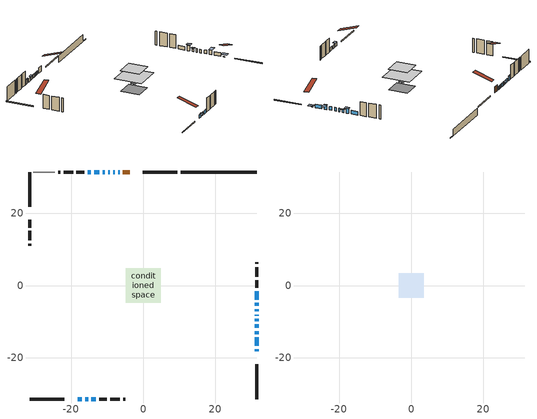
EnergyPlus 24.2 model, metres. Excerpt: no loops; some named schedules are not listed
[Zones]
conditioned space
 floor outside (Floor1 construction): -0.82,-0.82 -0.82,0.82 0.82,0.82 0.82,-0.82 z1.16
 floor adiabatic (AdiabaticFloorConstruction): -4.84,-4.84 -4.84,4.84 4.84,4.84 4.84,-4.84 z3.6
 floor foundation (Slab1 construction): -3.25,-3.25 -3.25,3.25 3.25,3.25 3.25,-3.25 z-1.23
 wall outside (RimJoist1 construction): 9.48,31.44 -0.14,31.44 / -31.44,-31.44 -21.82,-31.44 / -31.44,31.44 -31.44,21.82 / 31.44,-31.44 31.44,-21.82 z1.16:1.46
 wall outside (AdiabaticWallConstruction 1): -3.75,31.44 -5.62,31.44 z1.16:3.19
 wall outside (AdiabaticWallConstruction): 31.44,-18.21 31.44,-17.6 z1.16:1.37; -18.21,-31.44 -16.99,-31.44 / 31.44,-16.67 31.44,-14.38 / -16.06,-31.44 -15.3,-31.44 / 31.44,-11.71 31.44,-10.8 / 31.44,-9.87 31.44,-9.26 / 31.44,-8.33 31.44,-8.1 / -6.55,31.44 -6.96,31.44 / -7.88,31.44 -8.29,31.44 / -9.22,31.44 -9.73,31.44 / -14.37,-31.44 -13.15,-31.44 / 31.44,-3.89 31.44,-1.61 / -12.2,31.44 -13.57,31.44 z1.16:2.38; 31.44,-13.46 31.44,-12.64 / -14.5,31.44 -15.41,31.44 z1.16:2.69; 31.44,-7.18 31.44,-6.56 / -10.66,31.44 -11.27,31.44 z1.16:2.08; 31.44,-5.64 31.44,-4.82 z1.16:2.99
 wall outside (Wall1 construction): -16.34,31.44 -18.49,31.44 / -12.22,-31.44 -10.07,-31.44 / -31.44,18.21 -31.44,16.06 / 31.44,-0.68 31.44,1.47 z1.16:6.04
 wall outside (Wall2 construction): -19.42,31.44 -22.08,31.44 / -9.14,-31.44 -6.49,-31.44 / -31.44,15.13 -31.44,12.47 / 31.44,2.4 31.44,5.06 z1.16:6.04
 wall outside (Wall3 construction): -23.01,31.44 -23.53,31.44 / -5.56,-31.44 -5.04,-31.44 / -31.44,11.54 -31.44,11.03 / 31.44,5.99 31.44,6.51 z1.16:6.04
 wall foundation (FoundationWall1 construction): 10.41,31.44,-1.23 10.41,31.44,1.16 29.33,31.44,1.16 29.33,31.44,-1.07 31.44,31.44,-1.07 31.44,31.44,-1.23
 wall adiabatic (Wall4 construction): -24.45,31.44 -30.51,31.44 z1.16:6.04
 window (WindowConstruction 8): 31.44,-18.21 31.44,-17.6 z1.16:1.36
 window (WindowConstruction 5): -18.21,-31.44 -16.99,-31.44 z1.16:2.38
 window (WindowConstruction 6): 31.44,-16.67 31.44,-14.38 z1.16:2.38
 window (WindowConstruction 7): 31.44,-13.46 31.44,-12.64 z1.16:2.68
 window (WindowConstruction 11): -16.06,-31.44 -15.3,-31.44 z1.16:2.38
 window (WindowConstruction 12): 31.44,-11.71 31.44,-10.8 z1.16:2.38
 window (WindowConstruction 13): 31.44,-9.87 31.44,-9.26 z1.16:2.38
 window (WindowConstruction 14): 31.44,-8.33 31.44,-8.1 z1.16:2.38
 window (WindowConstruction 15): -6.55,31.44 -6.95,31.44 z1.16:2.38
 window (WindowConstruction 9): 31.44,-7.17 31.44,-6.56 z1.16:2.07
 window (WindowConstruction 16): -7.88,31.44 -8.29,31.44 z1.16:2.38
 window (WindowConstruction 17): -9.22,31.44 -9.73,31.44 z1.16:2.38
 window (WindowConstruction 10): -10.66,31.44 -11.27,31.44 z1.16:2.07
 window (WindowConstruction): -14.37,-31.44 -13.15,-31.44 z1.16:2.38
 window (WindowConstruction 1): 31.44,-5.63 31.44,-4.82 z1.16:2.99
 window (WindowConstruction 2): 31.44,-3.89 31.44,-1.61 z1.16:2.38
 window (WindowConstruction 3): -12.2,31.44 -13.57,31.44 z1.16:2.38
 window (WindowConstruction 4): -14.5,31.44 -15.41,31.44 z1.16:2.68
 door (Door): -3.75,31.44 -5.62,31.44 z1.16:3.19
 ceiling adiabatic (AdiabaticFloorConstruction): 4.84,-4.84 4.84,4.84 -4.84,4.84 -4.84,-4.84 z3.6
attic - vented
 floor to conditioned space (Floor2 construction Reversed): -3.41,-3.41 -3.41,3.41 3.41,3.41 3.41,-3.41 z6.04
 roof outside (Roof1 construction): -2.82,31.44,6.04 -2.82,24.8,8.25 -1.07,24.8,8.25 -1.07,31.44,6.04; -19.14,-31.44,6.04 -19.14,-24.8,8.25 -20.89,-24.8,8.25 -20.89,-31.44,6.04; -31.44,19.14,6.04 -24.8,19.14,8.25 -24.8,20.89,8.25 -31.44,20.89,6.04; 31.44,-19.14,6.04 24.8,-19.14,8.25 24.8,-20.89,8.25 31.44,-20.89,6.04
shading: 31.44,-16.99 31.44,-18.82 32.66,-18.82 32.66,-16.99 z1.97; -16.84,-31.44 -18.36,-31.44 -18.36,-32.2 -16.84,-32.2 z2.53; 31.44,-12.49 31.44,-13.61 33.52,-13.61 33.52,-12.49 z2.83; 31.44,-6.27 31.44,-7.47 32.05,-7.47 32.05,-6.27 z2.37; -11.57,31.44 -10.36,31.44 -10.36,32.05 -11.57,32.05 z2.37; 31.44,-4.52 31.44,-5.93 32.66,-5.93 32.66,-4.52 z3.29; -15.56,31.44 -14.35,31.44 -14.35,31.59 -15.56,31.59 z2.83
[Building]
Building 1: Terrain=Suburbs
[Site:Location]
Summerland CS_BC: Latitude {deg}=49.56; Longitude {deg}=-119.65; Time Zone {hr}=-8; Elevation {m}=454; Keep Site Location Information=Yes
[Site:GroundTemperature:Shallow]
5.06956, 3.19416, 3.04397, 3.93394, 7.50669, 11.0628, 14.1458, 16.0987, 16.2646, 14.6762, 11.6719, 8.22487
[Site:WaterMainsTemperature]
Calculation Method=Schedule; Temperature Schedule=mains temperature schedule
[Material] Roughness=Rough; Thermal Absorptance=0.9
Name | Thickness {m} | Conductivity {W/m-K} | Density {kg/m3} | Specific Heat {J/kg-K} | Solar Absorptance | Visible Absorptance
asphalt or fiberglass shingles | 0.00635 | 0.162714 | 1121.4 | 1465.45 | 0.4 | 0.4
ceiling loosefill ins | 0.254 | 0.0480833 | 16.02 | 1046.75 | 0.7 | 0.7
ceiling stud and cavity | 0.1397 | 0.26534 | 65.682 | 1177.47 | 0.7 | 0.7
concrete 4.0 in. | 0.1016 | 1.803125 | 2242.8 | 837.4 | 0.7 | 0.7
concrete 8.0 in. | 0.2032 | 1.803125 | 2242.8 | 837.4 | 0.7 | 0.7
door material | 0.04445 | 0.053851 | 512.64 | 1214.23 | 0.7 | 0.7
floor covering | 0.0127 | 0.0433444 | 54.468 | 1339.84 | 0.6 | 0.6
floor rigid ins; rim joist rigid ins; wall rigid ins | 0.051816 | 0.029427 | 32.04 | 1214.23 | 0.7 | 0.7
floor rigid ins 1; wall rigid ins 2 | 0.512978 | 0.029427 | 32.04 | 1214.23 | 0.7 | 0.7
floor stud and cavity | 0.1397 | 0.093207 | 92.3553 | 1139.71 | 0.7 | 0.7
floor stud and cavity 1 | 0.1397 | 1.75129 | 37.0049 | 1207.88 | 0.7 | 0.7
furniture material conditioned space 1 | 0.1524 | 0.115458 | 640.8 | 1214.23 | 0.6 | 0.6
gypsum board | 0.0127 | 0.160291 | 801 | 837.4 | 0.6 | 0.6
osb sheathing 0.5 in. | 0.0127 | 0.115458 | 512.64 | 1214.23 | 0.7 | 0.7
osb sheathing 0.75 in. | 0.01905 | 0.115458 | 512.64 | 1214.23 | 0.7 | 0.7
osb sheathing 2.0 in. | 0.0508 | 0.115458 | 512.64 | 1214.23 | 0.7 | 0.7
rim joist stud and cavity | 0.0508 | 0.0406579 | 125.044 | 1163.47 | 0.6 | 0.6
wall rigid ins 1 | 0.051816 | 0.029427 | 32.04 | 1214.23 | 0.4 | 0.4
wall stud and cavity | 0.1397 | 0.259282 | 139.0536 | 1170.24 | 0.7 | 0.7
wall stud and cavity 1 | 0.1397 | 0.277414 | 139.0536 | 1170.24 | 0.7 | 0.7
wall stud and cavity 2 | 0.1397 | 0.0728422 | 139.0536 | 1170.24 | 0.7 | 0.7
wall stud and cavity 3 | 0.1397 | 0.209591 | 139.0536 | 1170.24 | 0.7 | 0.7
wall stud and cavity 4 | 0.0889 | 0.380278 | 52.3479 | 1209.89 | 0.7 | 0.7
wall stud and cavity 5 | 0.0889 | 0.391764 | 83.0341 | 1211.67 | 0.7 | 0.7
wood siding | 0.0254 | 0.102417 | 544.68 | 1172.36 | 0.4 | 0.4
wood siding 1; wood siding 2; wood siding 3 | 0.0254 | 0.102417 | 544.68 | 1172.36 | 0.7 | 0.7
[WindowMaterial:SimpleGlazingSystem]
Name | U-Factor {W/m2-K} | Solar Heat Gain Coefficient
WindowMaterial | 2.986628 | 0.53
WindowMaterial 1 | 2.93098 | 0.66
WindowMaterial 10 | 3.01842 | 0.5
WindowMaterial 11 | 3.02183 | 0.55
WindowMaterial 12 | 2.983789 | 0.6
WindowMaterial 13 | 3.04852 | 0.45
WindowMaterial 14 | 3.029213 | 0.48
WindowMaterial 2 | 2.89408 | 0.69
WindowMaterial 3 | 2.96732 | 0.58
WindowMaterial 4 | 2.97868 | 0.56
WindowMaterial 5 | 2.93609 | 0.65
WindowMaterial 6 | 2.061114 | 0.27
WindowMaterial 7 | 1.72384 | 0.4
WindowMaterial 8 | 3.006501 | 0.51
WindowMaterial 9 | 3.0383 | 0.46
[Construction]
AdiabaticFloorConstruction: floor stud and cavity 1, floor rigid ins 1, osb sheathing 0.75 in., floor covering
AdiabaticWallConstruction: wood siding 2, wall rigid ins 2, wall stud and cavity 4, gypsum board
AdiabaticWallConstruction 1: wood siding 3, wall rigid ins 2, wall stud and cavity 4, gypsum board
Door: door material
Floor1 construction: floor stud and cavity, floor rigid ins, osb sheathing 0.75 in., floor covering
Floor2 construction Reversed: gypsum board, ceiling stud and cavity, ceiling loosefill ins
FoundationWall1 construction: concrete 8.0 in.
furniture construction conditioned space 1: furniture material conditioned space 1
PartitionWallConstruction: gypsum board, wall stud and cavity 5, gypsum board
RimJoist1 construction: wood siding 1, rim joist rigid ins, osb sheathing 2.0 in., rim joist stud and cavity
Roof1 construction: asphalt or fiberglass shingles
Slab1 construction: concrete 4.0 in.
Wall1 construction: wood siding, wall rigid ins, osb sheathing 0.5 in., wall stud and cavity, gypsum board
Wall2 construction: wood siding, wall rigid ins, osb sheathing 0.5 in., wall stud and cavity 1, gypsum board
Wall3 construction: wood siding, osb sheathing 0.5 in., wall stud and cavity 2, gypsum board
Wall4 construction: wall rigid ins 1, osb sheathing 0.5 in., wall stud and cavity 3, gypsum board
WindowConstruction; WindowConstruction 5: WindowMaterial
WindowConstruction 1: WindowMaterial 1
WindowConstruction 10; WindowConstruction 9: WindowMaterial 7
WindowConstruction 11: WindowMaterial 8
WindowConstruction 12: WindowMaterial 9
WindowConstruction 13: WindowMaterial 10
WindowConstruction 14: WindowMaterial 11
WindowConstruction 15: WindowMaterial 12
WindowConstruction 16: WindowMaterial 13
WindowConstruction 17: WindowMaterial 14
WindowConstruction 2; WindowConstruction 6: WindowMaterial 2
WindowConstruction 3: WindowMaterial 3
WindowConstruction 4: WindowMaterial 4
WindowConstruction 7: WindowMaterial 5
WindowConstruction 8: WindowMaterial 6
[Zone] Multiplier=1; Part of Total Floor Area=Yes
Name | Volume {m3}
attic - vented | 16.6635
conditioned space | 353.4
[Space]
Name | Zone | Volume {m3}
attic - vented 1 | attic - vented | 16.6635
conditioned space 1 | conditioned space | 353.4
[ZoneInfiltration:EffectiveLeakageArea]
infil attic - vented 1: Zone or Space=attic - vented 1; Schedule=Always On Discrete; Effective Air Leakage Area {cm2}=2227.68; Stack Coefficient=0.000153804; Wind Coefficient=8.37924e-06
[ZoneMixing]
whole house fan mix: Zone or Space=attic - vented; Schedule=Always On Continuous; Design Flow Rate Calculation Method=Flow/Zone; Design Flow Rate {m3/s}=0; Source Zone or Space=conditioned space
[SurfaceProperty:ExposedFoundationPerimeter]
Slab1: Exposed Perimeter Calculation Method=TotalExposedPerimeter; Total Exposed Perimeter {m}=21.031
[InternalMass] Zone or ZoneList=conditioned space; Space or SpaceList=conditioned space 1
Name | Construction | Surface Area {m2}
furniture mass conditioned space 1 | furniture construction conditioned space 1 | 55.5036
partition wall mass | PartitionWallConstruction | 138.759
[Lights]
interior lighting: Zone or ZoneList or Space or SpaceList=conditioned space 1; Schedule=interior lighting schedule; Design Level Calculation Method=LightingLevel; Lighting Level {W}=343.2; Return Air Fraction=0; Fraction Radiant=0.6; Fraction Visible=0.2; Fraction Replaceable=1
[People]
occupants: Zone or ZoneList or Space or SpaceList=conditioned space 1; Number of People Schedule=occupants schedule; Number of People Calculation Method=People; Number of People=3; Fraction Radiant=0.314171; Sensible Heat Fraction=0.56303; Activity Level Schedule=occupants activity schedule; Carbon Dioxide Generation Rate {m3/s-W}=0; Enable ASHRAE 55 Comfort Warnings=No; Mean Radiant Temperature Calculation Type=EnclosureAveraged
[ElectricEquipment] Zone or ZoneList or Space or SpaceList=conditioned space 1; Design Level Calculation Method=EquipmentLevel
Name | Schedule | Design Level {W} | Fraction Latent | Fraction Radiant | Fraction Lost
clothes dryer | clothes dryer schedule | 140.772 | 0.015 | 0.081 | 0.85
clothes washer | clothes washer schedule | 32.1985 | 0.03 | 0.162 | 0.7
cooking range | cooking range schedule | 208.969 | 0.08 | 0.432 | 0.2
dishwasher | dishwasher schedule | 66.8632 | 0.3 | 0.18 | 0.4
fridge | fridge schedule | 72.9452 | 0 | 0.6 | 0
mech vent bath fan 0 | mech vent bath fan 0 schedule | 25.1 | 0 | 0 | 1
mech vent bath fan 1 | mech vent bath fan 1 schedule | 25.1 | 0 | 0 | 1
mech vent house fan | mech vent house fan schedule | 0 | 0 | 0 | 1
mech vent house fan cfis | mech vent house fan cfis schedule | 0 | 0 | 0 | 0
mech vent range fan 0 | mech vent range fan 0 schedule | 57 | 0 | 0 | 1
misc plug loads | misc plug loads schedule | 494.7 | 0.045 | 0.513 | 0.1
whole house fan | Always On Discrete | 0 | 0 | 0 | 1
[OtherEquipment] Zone or ZoneList or Space or SpaceList=conditioned space 1; Design Level Calculation Method=EquipmentLevel
Name | Fuel Type | Schedule | Design Level {W} | Fraction Latent | Fraction Radiant | Fraction Lost
clothes dryer 1 | Electricity | clothes dryer schedule | 0 | 0.015 | 0.081 | 0.85
cooking range 1 | Electricity | cooking range schedule | 0 | 0.08 | 0.432 | 0.2
general water use latent | None | general water use schedule | 59.3978 | 1 | 0 | 0
general water use sensible | None | general water use schedule | -58.539 | 0 | 0.6 | 0
mech vent house fan latent load | None | Always On Discrete | 0 | 1 | 0 | 0
mech vent house fan sensible load | None | Always On Discrete | 0 | 0 | 0 | 0
water heater energy adjustment1 | Electricity | Always On Discrete | 0.01 | 0 | 0 | 1
[ZoneInfiltration:DesignFlowRate] Zone or ZoneList or Space or SpaceList=conditioned space 1; Schedule=Always On Discrete; Design Flow Rate Calculation Method=Flow/Zone; Design Flow Rate {m3/s}=0
infil flow; natural vent flow; whole house fan flow
[Foundation:Kiva]
Foundation Kiva 1: Initial Indoor Air Temperature {C}=18; Wall Height Above Grade {m}=1.16001; Wall Depth Below Slab {m}=0.2032
[Foundation:Kiva:Settings]
Soil Conductivity {W/m-K}=0.849921; Soil Density {kg/m3}=1842.3; Soil Specific Heat {J/kg-K}=418.7; Ground Solar Absorptivity=0.9; Ground Thermal Absorptivity=0.9; Ground Surface Roughness {m}=0.03; Far-Field Width {m}=40; Deep-Ground Boundary Condition=ZeroFlux; Deep-Ground Depth {m}=40; Minimum Cell Dimension {m}=0.2; Maximum Cell Growth Coefficient=3; Simulation Timestep=Timestep
[Exterior:Lights]
exterior lighting: Schedule=exterior lighting schedule; Design Level {W}=75.6
[Schedule:Constant]
Name | Hourly Value
Always On Continuous; mech vent house fan schedule; mech vent house fan cfis schedule; Always On Discrete | 1
occupants activity schedule | 117.228
fridge schedule | 0
[Schedule:Week:Daily]
interior lighting schedule Week Rule - Jan1-Jan27: interior lighting schedule day, interior lighting schedule day, interior lighting schedule day, interior lighting schedule day, interior lighting schedule day, interior lighting schedule day, interior lighting schedule day, interior lighting schedule default day, interior lighting schedule default day, interior lighting schedule default day, interior lighting schedule default day, interior lighting schedule default day
interior lighting schedule Week Rule - Jan28-Feb3: interior lighting schedule day, interior lighting schedule day, interior lighting schedule day, interior lighting schedule day, interior lighting schedule day 1, interior lighting schedule day 1, interior lighting schedule day 1, interior lighting schedule default day, interior lighting schedule default day, interior lighting schedule default day, interior lighting schedule default day, interior lighting schedule default day
interior lighting schedule Week Rule - Feb4-Feb24: interior lighting schedule day 1, interior lighting schedule day 1, interior lighting schedule day 1, interior lighting schedule day 1, interior lighting schedule day 1, interior lighting schedule day 1, interior lighting schedule day 1, interior lighting schedule default day, interior lighting schedule default day, interior lighting schedule default day, interior lighting schedule default day, interior lighting schedule default day
interior lighting schedule Week Rule - Feb25-Mar3: interior lighting schedule day 1, interior lighting schedule day 1, interior lighting schedule day 1, interior lighting schedule day 1, interior lighting schedule day 2, interior lighting schedule day 2, interior lighting schedule day 2, interior lighting schedule default day, interior lighting schedule default day, interior lighting schedule default day, interior lighting schedule default day, interior lighting schedule default day
interior lighting schedule Week Rule - Mar4-Mar31: interior lighting schedule day 2, interior lighting schedule day 2, interior lighting schedule day 2, interior lighting schedule day 2, interior lighting schedule day 2, interior lighting schedule day 2, interior lighting schedule day 2, interior lighting schedule default day, interior lighting schedule default day, interior lighting schedule default day, interior lighting schedule default day, interior lighting schedule default day
interior lighting schedule Week Rule - Apr1-Apr28: interior lighting schedule day 3, interior lighting schedule day 3, interior lighting schedule day 3, interior lighting schedule day 3, interior lighting schedule day 3, interior lighting schedule day 3, interior lighting schedule day 3, interior lighting schedule default day, interior lighting schedule default day, interior lighting schedule default day, interior lighting schedule default day, interior lighting schedule default day
interior lighting schedule Week Rule - Apr29-May5: interior lighting schedule day 3, interior lighting schedule day 3, interior lighting schedule day 4, interior lighting schedule day 4, interior lighting schedule day 4, interior lighting schedule day 4, interior lighting schedule day 4, interior lighting schedule default day, interior lighting schedule default day, interior lighting schedule default day, interior lighting schedule default day, interior lighting schedule default day
interior lighting schedule Week Rule - May6-May26: interior lighting schedule day 4, interior lighting schedule day 4, interior lighting schedule day 4, interior lighting schedule day 4, interior lighting schedule day 4, interior lighting schedule day 4, interior lighting schedule day 4, interior lighting schedule default day, interior lighting schedule default day, interior lighting schedule default day, interior lighting schedule default day, interior lighting schedule default day
interior lighting schedule Week Rule - May27-Jun2: interior lighting schedule day 4, interior lighting schedule day 4, interior lighting schedule day 4, interior lighting schedule day 4, interior lighting schedule day 4, interior lighting schedule day 5, interior lighting schedule day 5, interior lighting schedule default day, interior lighting schedule default day, interior lighting schedule default day, interior lighting schedule default day, interior lighting schedule default day
interior lighting schedule Week Rule - Jun3-Jun30: interior lighting schedule day 5, interior lighting schedule day 5, interior lighting schedule day 5, interior lighting schedule day 5, interior lighting schedule day 5, interior lighting schedule day 5, interior lighting schedule day 5, interior lighting schedule default day, interior lighting schedule default day, interior lighting schedule default day, interior lighting schedule default day, interior lighting schedule default day
interior lighting schedule Week Rule - Jul1-Jul28: interior lighting schedule day 6, interior lighting schedule day 6, interior lighting schedule day 6, interior lighting schedule day 6, interior lighting schedule day 6, interior lighting schedule day 6, interior lighting schedule day 6, interior lighting schedule default day, interior lighting schedule default day, interior lighting schedule default day, interior lighting schedule default day, interior lighting schedule default day
interior lighting schedule Week Rule - Jul29-Aug4: interior lighting schedule day 6, interior lighting schedule day 6, interior lighting schedule day 6, interior lighting schedule day 7, interior lighting schedule day 7, interior lighting schedule day 7, interior lighting schedule day 7, interior lighting schedule default day, interior lighting schedule default day, interior lighting schedule default day, interior lighting schedule default day, interior lighting schedule default day
interior lighting schedule Week Rule - Aug5-Aug25: interior lighting schedule day 7, interior lighting schedule day 7, interior lighting schedule day 7, interior lighting schedule day 7, interior lighting schedule day 7, interior lighting schedule day 7, interior lighting schedule day 7, interior lighting schedule default day, interior lighting schedule default day, interior lighting schedule default day, interior lighting schedule default day, interior lighting schedule default day
interior lighting schedule Week Rule - Aug26-Sep1: interior lighting schedule day 7, interior lighting schedule day 7, interior lighting schedule day 7, interior lighting schedule day 7, interior lighting schedule day 7, interior lighting schedule day 7, interior lighting schedule day 8, interior lighting schedule default day, interior lighting schedule default day, interior lighting schedule default day, interior lighting schedule default day, interior lighting schedule default day
interior lighting schedule Week Rule - Sep2-Sep29: interior lighting schedule day 8, interior lighting schedule day 8, interior lighting schedule day 8, interior lighting schedule day 8, interior lighting schedule day 8, interior lighting schedule day 8, interior lighting schedule day 8, interior lighting schedule default day, interior lighting schedule default day, interior lighting schedule default day, interior lighting schedule default day, interior lighting schedule default day
interior lighting schedule Week Rule - Sep30-Oct6: interior lighting schedule day 8, interior lighting schedule day 9, interior lighting schedule day 9, interior lighting schedule day 9, interior lighting schedule day 9, interior lighting schedule day 9, interior lighting schedule day 9, interior lighting schedule default day, interior lighting schedule default day, interior lighting schedule default day, interior lighting schedule default day, interior lighting schedule default day
interior lighting schedule Week Rule - Oct7-Oct27: interior lighting schedule day 9, interior lighting schedule day 9, interior lighting schedule day 9, interior lighting schedule day 9, interior lighting schedule day 9, interior lighting schedule day 9, interior lighting schedule day 9, interior lighting schedule default day, interior lighting schedule default day, interior lighting schedule default day, interior lighting schedule default day, interior lighting schedule default day
interior lighting schedule Week Rule - Oct28-Nov3: interior lighting schedule day 9, interior lighting schedule day 9, interior lighting schedule day 9, interior lighting schedule day 9, interior lighting schedule day 10, interior lighting schedule day 10, interior lighting schedule day 10, interior lighting schedule default day, interior lighting schedule default day, interior lighting schedule default day, interior lighting schedule default day, interior lighting schedule default day
interior lighting schedule Week Rule - Nov4-Nov24: interior lighting schedule day 10, interior lighting schedule day 10, interior lighting schedule day 10, interior lighting schedule day 10, interior lighting schedule day 10, interior lighting schedule day 10, interior lighting schedule day 10, interior lighting schedule default day, interior lighting schedule default day, interior lighting schedule default day, interior lighting schedule default day, interior lighting schedule default day
interior lighting schedule Week Rule - Nov25-Dec1: interior lighting schedule day 10, interior lighting schedule day 10, interior lighting schedule day 10, interior lighting schedule day 10, interior lighting schedule day 10, interior lighting schedule day 10, interior lighting schedule day 11, interior lighting schedule default day, interior lighting schedule default day, interior lighting schedule default day, interior lighting schedule default day, interior lighting schedule default day
interior lighting schedule Week Rule - Dec2-Dec31: interior lighting schedule day 11, interior lighting schedule day 11, interior lighting schedule day 11, interior lighting schedule day 11, interior lighting schedule day 11, interior lighting schedule day 11, interior lighting schedule day 11, interior lighting schedule default day, interior lighting schedule default day, interior lighting schedule default day, interior lighting schedule default day, interior lighting schedule default day
occupants schedule Week Rule - Jan1-Dec31: occupants schedule day, occupants schedule day, occupants schedule day, occupants schedule day, occupants schedule day, occupants schedule day, occupants schedule day, occupants schedule default day, occupants schedule default day, occupants schedule default day, occupants schedule default day, occupants schedule default day
clothes dryer schedule Week Rule - Jan1-Dec31: clothes dryer schedule day, clothes dryer schedule day, clothes dryer schedule day, clothes dryer schedule day, clothes dryer schedule day, clothes dryer schedule day, clothes dryer schedule day, clothes dryer schedule default day, clothes dryer schedule default day, clothes dryer schedule default day, clothes dryer schedule default day, clothes dryer schedule default day
clothes washer schedule Week Rule - Jan1-Dec31: clothes washer schedule day, clothes washer schedule day, clothes washer schedule day, clothes washer schedule day, clothes washer schedule day, clothes washer schedule day, clothes washer schedule day, clothes washer schedule default day, clothes washer schedule default day, clothes washer schedule default day, clothes washer schedule default day, clothes washer schedule default day
cooking range schedule Week Rule - Jan1-Dec31: cooking range schedule day, cooking range schedule day, cooking range schedule day, cooking range schedule day, cooking range schedule day, cooking range schedule day, cooking range schedule day, cooking range schedule default day, cooking range schedule default day, cooking range schedule default day, cooking range schedule default day, cooking range schedule default day
dishwasher schedule Week Rule - Jan1-Dec31: dishwasher schedule day, dishwasher schedule day, dishwasher schedule day, dishwasher schedule day, dishwasher schedule day, dishwasher schedule day, dishwasher schedule day, dishwasher schedule default day, dishwasher schedule default day, dishwasher schedule default day, dishwasher schedule default day, dishwasher schedule default day
mech vent bath fan 0 schedule Week Rule - Jan1-Dec31: mech vent bath fan 0 schedule day, mech vent bath fan 0 schedule day, mech vent bath fan 0 schedule day, mech vent bath fan 0 schedule day, mech vent bath fan 0 schedule day, mech vent bath fan 0 schedule day, mech vent bath fan 0 schedule day, mech vent bath fan 0 schedule default day, mech vent bath fan 0 schedule default day, mech vent bath fan 0 schedule default day, mech vent bath fan 0 schedule default day, mech vent bath fan 0 schedule default day
mech vent bath fan 1 schedule Week Rule - Jan1-Dec31: mech vent bath fan 1 schedule day, mech vent bath fan 1 schedule day, mech vent bath fan 1 schedule day, mech vent bath fan 1 schedule day, mech vent bath fan 1 schedule day, mech vent bath fan 1 schedule day, mech vent bath fan 1 schedule day, mech vent bath fan 1 schedule default day, mech vent bath fan 1 schedule default day, mech vent bath fan 1 schedule default day, mech vent bath fan 1 schedule default day, mech vent bath fan 1 schedule default day
mech vent range fan 0 schedule Week Rule - Jan1-Dec31: mech vent range fan 0 schedule day, mech vent range fan 0 schedule day, mech vent range fan 0 schedule day, mech vent range fan 0 schedule day, mech vent range fan 0 schedule day, mech vent range fan 0 schedule day, mech vent range fan 0 schedule day, mech vent range fan 0 schedule default day, mech vent range fan 0 schedule default day, mech vent range fan 0 schedule default day, mech vent range fan 0 schedule default day, mech vent range fan 0 schedule default day
misc plug loads schedule Week Rule - Jan1-Dec31: misc plug loads schedule day, misc plug loads schedule day, misc plug loads schedule day, misc plug loads schedule day, misc plug loads schedule day, misc plug loads schedule day, misc plug loads schedule day, misc plug loads schedule default day, misc plug loads schedule default day, misc plug loads schedule default day, misc plug loads schedule default day, misc plug loads schedule default day
general water use schedule Week Rule - Jan1-Dec31: general water use schedule day, general water use schedule day, general water use schedule day, general water use schedule day, general water use schedule day, general water use schedule day, general water use schedule day, general water use schedule default day, general water use schedule default day, general water use schedule default day, general water use schedule default day, general water use schedule default day
exterior lighting schedule Week Rule - Jan1-Jan27: exterior lighting schedule day, exterior lighting schedule day, exterior lighting schedule day, exterior lighting schedule day, exterior lighting schedule day, exterior lighting schedule day, exterior lighting schedule day, exterior lighting schedule default day, exterior lighting schedule default day, exterior lighting schedule default day, exterior lighting schedule default day, exterior lighting schedule default day
exterior lighting schedule Week Rule - Jan28-Feb3: exterior lighting schedule day, exterior lighting schedule day, exterior lighting schedule day, exterior lighting schedule day, exterior lighting schedule day 1, exterior lighting schedule day 1, exterior lighting schedule day 1, exterior lighting schedule default day, exterior lighting schedule default day, exterior lighting schedule default day, exterior lighting schedule default day, exterior lighting schedule default day
exterior lighting schedule Week Rule - Feb4-Feb24: exterior lighting schedule day 1, exterior lighting schedule day 1, exterior lighting schedule day 1, exterior lighting schedule day 1, exterior lighting schedule day 1, exterior lighting schedule day 1, exterior lighting schedule day 1, exterior lighting schedule default day, exterior lighting schedule default day, exterior lighting schedule default day, exterior lighting schedule default day, exterior lighting schedule default day
exterior lighting schedule Week Rule - Feb25-Mar3: exterior lighting schedule day 1, exterior lighting schedule day 1, exterior lighting schedule day 1, exterior lighting schedule day 1, exterior lighting schedule day 2, exterior lighting schedule day 2, exterior lighting schedule day 2, exterior lighting schedule default day, exterior lighting schedule default day, exterior lighting schedule default day, exterior lighting schedule default day, exterior lighting schedule default day
exterior lighting schedule Week Rule - Mar4-Mar31: exterior lighting schedule day 2, exterior lighting schedule day 2, exterior lighting schedule day 2, exterior lighting schedule day 2, exterior lighting schedule day 2, exterior lighting schedule day 2, exterior lighting schedule day 2, exterior lighting schedule default day, exterior lighting schedule default day, exterior lighting schedule default day, exterior lighting schedule default day, exterior lighting schedule default day
exterior lighting schedule Week Rule - Apr1-Apr28: exterior lighting schedule day 3, exterior lighting schedule day 3, exterior lighting schedule day 3, exterior lighting schedule day 3, exterior lighting schedule day 3, exterior lighting schedule day 3, exterior lighting schedule day 3, exterior lighting schedule default day, exterior lighting schedule default day, exterior lighting schedule default day, exterior lighting schedule default day, exterior lighting schedule default day
exterior lighting schedule Week Rule - Apr29-May5: exterior lighting schedule day 3, exterior lighting schedule day 3, exterior lighting schedule day 4, exterior lighting schedule day 4, exterior lighting schedule day 4, exterior lighting schedule day 4, exterior lighting schedule day 4, exterior lighting schedule default day, exterior lighting schedule default day, exterior lighting schedule default day, exterior lighting schedule default day, exterior lighting schedule default day
exterior lighting schedule Week Rule - May6-May26: exterior lighting schedule day 4, exterior lighting schedule day 4, exterior lighting schedule day 4, exterior lighting schedule day 4, exterior lighting schedule day 4, exterior lighting schedule day 4, exterior lighting schedule day 4, exterior lighting schedule default day, exterior lighting schedule default day, exterior lighting schedule default day, exterior lighting schedule default day, exterior lighting schedule default day
exterior lighting schedule Week Rule - May27-Jun2: exterior lighting schedule day 4, exterior lighting schedule day 4, exterior lighting schedule day 4, exterior lighting schedule day 4, exterior lighting schedule day 4, exterior lighting schedule day 5, exterior lighting schedule day 5, exterior lighting schedule default day, exterior lighting schedule default day, exterior lighting schedule default day, exterior lighting schedule default day, exterior lighting schedule default day
exterior lighting schedule Week Rule - Jun3-Jun30: exterior lighting schedule day 5, exterior lighting schedule day 5, exterior lighting schedule day 5, exterior lighting schedule day 5, exterior lighting schedule day 5, exterior lighting schedule day 5, exterior lighting schedule day 5, exterior lighting schedule default day, exterior lighting schedule default day, exterior lighting schedule default day, exterior lighting schedule default day, exterior lighting schedule default day
exterior lighting schedule Week Rule - Jul1-Jul28: exterior lighting schedule day 6, exterior lighting schedule day 6, exterior lighting schedule day 6, exterior lighting schedule day 6, exterior lighting schedule day 6, exterior lighting schedule day 6, exterior lighting schedule day 6, exterior lighting schedule default day, exterior lighting schedule default day, exterior lighting schedule default day, exterior lighting schedule default day, exterior lighting schedule default day
exterior lighting schedule Week Rule - Jul29-Aug4: exterior lighting schedule day 6, exterior lighting schedule day 6, exterior lighting schedule day 6, exterior lighting schedule day 7, exterior lighting schedule day 7, exterior lighting schedule day 7, exterior lighting schedule day 7, exterior lighting schedule default day, exterior lighting schedule default day, exterior lighting schedule default day, exterior lighting schedule default day, exterior lighting schedule default day
exterior lighting schedule Week Rule - Aug5-Aug25: exterior lighting schedule day 7, exterior lighting schedule day 7, exterior lighting schedule day 7, exterior lighting schedule day 7, exterior lighting schedule day 7, exterior lighting schedule day 7, exterior lighting schedule day 7, exterior lighting schedule default day, exterior lighting schedule default day, exterior lighting schedule default day, exterior lighting schedule default day, exterior lighting schedule default day
exterior lighting schedule Week Rule - Aug26-Sep1: exterior lighting schedule day 7, exterior lighting schedule day 7, exterior lighting schedule day 7, exterior lighting schedule day 7, exterior lighting schedule day 7, exterior lighting schedule day 7, exterior lighting schedule day 8, exterior lighting schedule default day, exterior lighting schedule default day, exterior lighting schedule default day, exterior lighting schedule default day, exterior lighting schedule default day
exterior lighting schedule Week Rule - Sep2-Sep29: exterior lighting schedule day 8, exterior lighting schedule day 8, exterior lighting schedule day 8, exterior lighting schedule day 8, exterior lighting schedule day 8, exterior lighting schedule day 8, exterior lighting schedule day 8, exterior lighting schedule default day, exterior lighting schedule default day, exterior lighting schedule default day, exterior lighting schedule default day, exterior lighting schedule default day
[Schedule:Year]
interior lighting schedule: interior lighting schedule Week Rule - Jan1-Jan27, 1, 1, 1, 27, interior lighting schedule Week Rule - Jan28-Feb3, 1, 28, 2, 3, interior lighting schedule Week Rule - Feb4-Feb24, 2, 4, 2, 24, interior lighting schedule Week Rule - Feb25-Mar3, 2, 25, 3, 3, interior lighting schedule Week Rule - Mar4-Mar31, 3, 4, 3, 31, interior lighting schedule Week Rule - Apr1-Apr28, 4, 1, 4, 28, interior lighting schedule Week Rule - Apr29-May5, 4, 29, 5, 5, interior lighting schedule Week Rule - May6-May26, 5, 6, 5, 26, interior lighting schedule Week Rule - May27-Jun2, 5, 27, 6, 2, interior lighting schedule Week Rule - Jun3-Jun30, 6, 3, 6, 30, interior lighting schedule Week Rule - Jul1-Jul28, 7, 1, 7, 28, interior lighting schedule Week Rule - Jul29-Aug4, 7, 29, 8, 4, interior lighting schedule Week Rule - Aug5-Aug25, 8, 5, 8, 25, interior lighting schedule Week Rule - Aug26-Sep1, 8, 26, 9, 1, interior lighting schedule Week Rule - Sep2-Sep29, 9, 2, 9, 29, interior lighting schedule Week Rule - Sep30-Oct6, 9, 30, 10, 6, interior lighting schedule Week Rule - Oct7-Oct27, 10, 7, 10, 27, interior lighting schedule Week Rule - Oct28-Nov3, 10, 28, 11, 3, interior lighting schedule Week Rule - Nov4-Nov24, 11, 4, 11, 24, interior lighting schedule Week Rule - Nov25-Dec1, 11, 25, 12, 1, interior lighting schedule Week Rule - Dec2-Dec31, 12, 2, 12, 31
occupants schedule: occupants schedule Week Rule - Jan1-Dec31, 1, 1, 12, 31
clothes dryer schedule: clothes dryer schedule Week Rule - Jan1-Dec31, 1, 1, 12, 31
clothes washer schedule: clothes washer schedule Week Rule - Jan1-Dec31, 1, 1, 12, 31
cooking range schedule: cooking range schedule Week Rule - Jan1-Dec31, 1, 1, 12, 31
dishwasher schedule: dishwasher schedule Week Rule - Jan1-Dec31, 1, 1, 12, 31
mech vent bath fan 0 schedule: mech vent bath fan 0 schedule Week Rule - Jan1-Dec31, 1, 1, 12, 31
mech vent bath fan 1 schedule: mech vent bath fan 1 schedule Week Rule - Jan1-Dec31, 1, 1, 12, 31
mech vent range fan 0 schedule: mech vent range fan 0 schedule Week Rule - Jan1-Dec31, 1, 1, 12, 31
misc plug loads schedule: misc plug loads schedule Week Rule - Jan1-Dec31, 1, 1, 12, 31
general water use schedule: general water use schedule Week Rule - Jan1-Dec31, 1, 1, 12, 31
exterior lighting schedule: exterior lighting schedule Week Rule - Jan1-Jan27, 1, 1, 1, 27, exterior lighting schedule Week Rule - Jan28-Feb3, 1, 28, 2, 3, exterior lighting schedule Week Rule - Feb4-Feb24, 2, 4, 2, 24, exterior lighting schedule Week Rule - Feb25-Mar3, 2, 25, 3, 3, exterior lighting schedule Week Rule - Mar4-Mar31, 3, 4, 3, 31, exterior lighting schedule Week Rule - Apr1-Apr28, 4, 1, 4, 28, exterior lighting schedule Week Rule - Apr29-May5, 4, 29, 5, 5, exterior lighting schedule Week Rule - May6-May26, 5, 6, 5, 26, exterior lighting schedule Week Rule - May27-Jun2, 5, 27, 6, 2, exterior lighting schedule Week Rule - Jun3-Jun30, 6, 3, 6, 30, exterior lighting schedule Week Rule - Jul1-Jul28, 7, 1, 7, 28, exterior lighting schedule Week Rule - Jul29-Aug4, 7, 29, 8, 4, exterior lighting schedule Week Rule - Aug5-Aug25, 8, 5, 8, 25, exterior lighting schedule Week Rule - Aug26-Sep1, 8, 26, 9, 1, exterior lighting schedule Week Rule - Sep2-Sep29, 9, 2, 9, 29, exterior lighting schedule Week Rule - Sep30-Oct6, 9, 30, 10, 6, exterior lighting schedule Week Rule - Oct7-Oct27, 10, 7, 10, 27, exterior lighting schedule Week Rule - Oct28-Nov3, 10, 28, 11, 3, exterior lighting schedule Week Rule - Nov4-Nov24, 11, 4, 11, 24, exterior lighting schedule Week Rule - Nov25-Dec1, 11, 25, 12, 1, exterior lighting schedule Week Rule - Dec2-Dec31, 12, 2, 12, 31
[Schedule:Compact]
mains temperature schedule: Through: 01/01, For: AllDays, Until: 24:00, 8.8, Through: 01/02, For: AllDays, Until: 24:00, 8.73556, Through: 01/03, For: AllDays, Until: 24:00, 8.67222, Through: 01/04, For: AllDays, Until: 24:00, 8.61, Through: 01/05, For: AllDays, Until: 24:00, 8.54889, Through: 01/06, For: AllDays, Until: 24:00, 8.48944, Through: 01/07, For: AllDays, Until: 24:00, 8.43111, Through: 01/08, For: AllDays, Until: 24:00, 8.37389, Through: 01/09, For: AllDays, Until: 24:00, 8.31778, Through: 01/10, For: AllDays, Until: 24:00, 8.26333, Through: 01/11, For: AllDays, Until: 24:00, 8.21056, Through: 01/12, For: AllDays, Until: 24:00, 8.15889, Through: 01/13, For: AllDays, Until: 24:00, 8.10833, Through: 01/14, For: AllDays, Until: 24:00, 8.05944, Through: 01/15, For: AllDays, Until: 24:00, 8.01167, Through: 01/16, For: AllDays, Until: 24:00, 7.96556, Through: 01/17, For: AllDays, Until: 24:00, 7.92111, Through: 01/18, For: AllDays, Until: 24:00, 7.87778, Through: 01/19, For: AllDays, Until: 24:00, 7.83611, Through: 01/20, For: AllDays, Until: 24:00, 7.79556, Through: 01/21, For: AllDays, Until: 24:00, 7.75722, Through: 01/22, For: AllDays, Until: 24:00, 7.71944, Through: 01/23, For: AllDays, Until: 24:00, 7.68389, Through: 01/24, For: AllDays, Until: 24:00, 7.64944, Through: 01/25, For: AllDays, Until: 24:00, 7.61667, Through: 01/26, For: AllDays, Until: 24:00, 7.58556, Through: 01/27, For: AllDays, Until: 24:00, 7.55611, Through: 01/28, For: AllDays, Until: 24:00, 7.52778, Through: 01/29, For: AllDays, Until: 24:00, 7.50167, Through: 01/30, For: AllDays, Until: 24:00, 7.47667, Through: 01/31, For: AllDays, Until: 24:00, 7.45333, Through: 02/01, For: AllDays, Until: 24:00, 7.43111, Through: 02/02, For: AllDays, Until: 24:00, 7.41111, Through: 02/03, For: AllDays, Until: 24:00, 7.39278, Through: 02/04, For: AllDays, Until: 24:00, 7.37556, Through: 02/05, For: AllDays, Until: 24:00, 7.36, Through: 02/06, For: AllDays, Until: 24:00, 7.34667, Through: 02/07, For: AllDays, Until: 24:00, 7.33444, Through: 02/08, For: AllDays, Until: 24:00, 7.32389, Through: 02/09, For: AllDays, Until: 24:00, 7.315, Through: 02/10, For: AllDays, Until: 24:00, 7.30778, Through: 02/11, For: AllDays, Until: 24:00, 7.30222, Through: 02/12, For: AllDays, Until: 24:00, 7.29833, Through: 02/13, For: AllDays, Until: 24:00, 7.29611, Through: 02/14, For: AllDays, Until: 24:00, 7.29556, Through: 02/15, For: AllDays, Until: 24:00, 7.29611, Through: 02/16, For: AllDays, Until: 24:00, 7.29889, Through: 02/17, For: AllDays, Until: 24:00, 7.30278, Through: 02/18, For: AllDays, Until: 24:00, 7.30889, Through: 02/19, For: AllDays, Until: 24:00, 7.31667, Through: 02/20, For: AllDays, Until: 24:00, 7.32556, Through: 02/21, For: AllDays, Until: 24:00, 7.33611, Through: 02/22, For: AllDays, Until: 24:00, 7.34889, Through: 02/23, For: AllDays, Until: 24:00, 7.36278, Through: 02/24, For: AllDays, Until: 24:00, 7.37833, Through: 02/25, For: AllDays, Until: 24:00, 7.39556, Through: 02/26, For: AllDays, Until: 24:00, 7.41444, Through: 02/27, For: AllDays, Until: 24:00, 7.43444, Through: 02/28, For: AllDays, Until: 24:00, 7.45667, Through: 03/01, For: AllDays, Until: 24:00, 7.48056, Through: 03/02, For: AllDays, Until: 24:00, 7.50556, Through: 03/03, For: AllDays, Until: 24:00, 7.53222, Through: 03/04, For: AllDays, Until: 24:00, 7.56056, Through: 03/05, For: AllDays, Until: 24:00, 7.59056, Through: 03/06, For: AllDays, Until: 24:00, 7.62222, Through: 03/07, For: AllDays, Until: 24:00, 7.655, Through: 03/08, For: AllDays, Until: 24:00, 7.68944, Through: 03/09, For: AllDays, Until: 24:00, 7.72556, Through: 03/10, For: AllDays, Until: 24:00, 7.76333, Through: 03/11, For: AllDays, Until: 24:00, 7.80222, Through: 03/12, For: AllDays, Until: 24:00, 7.84278, Through: 03/13, For: AllDays, Until: 24:00, 7.88444, Through: 03/14, For: AllDays, Until: 24:00, 7.92833, Through: 03/15, For: AllDays, Until: 24:00, 7.97278, Through: 03/16, For: AllDays, Until: 24:00, 8.01944, Through: 03/17, For: AllDays, Until: 24:00, 8.06722, Through: 03/18, For: AllDays, Until: 24:00, 8.11611, Through: 03/19, For: AllDays, Until: 24:00, 8.16667, Through: 03/20, For: AllDays, Until: 24:00, 8.21889, Through: 03/21, For: AllDays, Until: 24:00, 8.27222, Through: 03/22, For: AllDays, Until: 24:00, 8.32667, Through: 03/23, For: AllDays, Until: 24:00, 8.38278, Through: 03/24, For: AllDays, Until: 24:00, 8.44, Through: 03/25, For: AllDays, Until: 24:00, 8.49889, Through: 03/26, For: AllDays, Until: 24:00, 8.55889, Through: 03/27, For: AllDays, Until: 24:00, 8.62, Through: 03/28, For: AllDays, Until: 24:00, 8.68222, Through: 03/29, For: AllDays, Until: 24:00, 8.74611, Through: 03/30, For: AllDays, Until: 24:00, 8.81056, Through: 03/31, For: AllDays, Until: 24:00, 8.87667, Through: 04/01, For: AllDays, Until: 24:00, 8.94389, Through: 04/02, For: AllDays, Until: 24:00, 9.01222, Through: 04/03, For: AllDays, Until: 24:00, 9.08167, Through: 04/04, For: AllDays, Until: 24:00, 9.15222, Through: 04/05, For: AllDays, Until: 24:00, 9.22389, Through: 04/06, For: AllDays, Until: 24:00, 9.29667, Through: 04/07, For: AllDays, Until: 24:00, 9.37056, Through: 04/08, For: AllDays, Until: 24:00, 9.445, Through: 04/09, For: AllDays, Until: 24:00, 9.52111, Through: 04/10, For: AllDays, Until: 24:00, 9.59778, Through: 04/11, For: AllDays, Until: 24:00, 9.67556, Through: 04/12, For: AllDays, Until: 24:00, 9.75389, Through: 04/13, For: AllDays, Until: 24:00, 9.83389, Through: 04/14, For: AllDays, Until: 24:00, 9.91389, Through: 04/15, For: AllDays, Until: 24:00, 9.99556, Through: 04/16, For: AllDays, Until: 24:00, 10.0778, Through: 04/17, For: AllDays, Until: 24:00, 10.1606, Through: 04/18, For: AllDays, Until: 24:00, 10.2444, Through: 04/19, For: AllDays, Until: 24:00, 10.3289, Through: 04/20, For: AllDays, Until: 24:00, 10.4139, Through: 04/21, For: AllDays, Until: 24:00, 10.5, Through: 04/22, For: AllDays, Until: 24:00, 10.5867, Through: 04/23, For: AllDays, Until: 24:00, 10.6739, Through: 04/24, For: AllDays, Until: 24:00, 10.7617, Through: 04/25, For: AllDays, Until: 24:00, 10.8506, Through: 04/26, For: AllDays, Until: 24:00, 10.9394, Through: 04/27, For: AllDays, Until: 24:00, 11.0294, Through: 04/28, For: AllDays, Until: 24:00, 11.1194, Through: 04/29, For: AllDays, Until: 24:00, 11.2106, Through: 04/30, For: AllDays, Until: 24:00, 11.3017, Through: 05/01, For: AllDays, Until: 24:00, 11.3933, Through: 05/02, For: AllDays, Until: 24:00, 11.485, Through: 05/03, For: AllDays, Until: 24:00, 11.5778, Through: 05/04, For: AllDays, Until: 24:00, 11.6706, Through: 05/05, For: AllDays, Until: 24:00, 11.7639, Through: 05/06, For: AllDays, Until: 24:00, 11.8572, Through: 05/07, For: AllDays, Until: 24:00, 11.9511, Through: 05/08, For: AllDays, Until: 24:00, 12.045, Through: 05/09, For: AllDays, Until: 24:00, 12.1394, Through: 05/10, For: AllDays, Until: 24:00, 12.2339, Through: 05/11, For: AllDays, Until: 24:00, 12.3283, Through: 05/12, For: AllDays, Until: 24:00, 12.4233, Through: 05/13, For: AllDays, Until: 24:00, 12.5183, Through: 05/14, For: AllDays, Until: 24:00, 12.6133, Through: 05/15, For: AllDays, Until: 24:00, 12.7083, Through: 05/16, For: AllDays, Until: 24:00, 12.8033, Through: 05/17, For: AllDays, Until: 24:00, 12.8983, Through: 05/18, For: AllDays, Until: 24:00, 12.9939, Through: 05/19, For: AllDays, Until: 24:00, 13.0889, Through: 05/20, For: AllDays, Until: 24:00, 13.1839, Through: 05/21, For: AllDays, Until: 24:00, 13.2783, Through: 05/22, For: AllDays, Until: 24:00, 13.3733, Through: 05/23, For: AllDays, Until: 24:00, 13.4678, Through: 05/24, For: AllDays, Until: 24:00, 13.5622, Through: 05/25, For: AllDays, Until: 24:00, 13.6561, Through: 05/26, For: AllDays, Until: 24:00, 13.75, Through: 05/27, For: AllDays, Until: 24:00, 13.8439, Through: 05/28, For: AllDays, Until: 24:00, 13.9372, Through: 05/29, For: AllDays, Until: 24:00, 14.03, Through: 05/30, For: AllDays, Until: 24:00, 14.1228, Through: 05/31, For: AllDays, Until: 24:00, 14.215, Through: 06/01, For: AllDays, Until: 24:00, 14.3067, Through: 06/02, For: AllDays, Until: 24:00, 14.3983, Through: 06/03, For: AllDays, Until: 24:00, 14.4889, Through: 06/04, For: AllDays, Until: 24:00, 14.5794, Through: 06/05, For: AllDays, Until: 24:00, 14.6694, Through: 06/06, For: AllDays, Until: 24:00, 14.7589, Through: 06/07, For: AllDays, Until: 24:00, 14.8478, Through: 06/08, For: AllDays, Until: 24:00, 14.9356, Through: 06/09, For: AllDays, Until: 24:00, 15.0233, Through: 06/10, For: AllDays, Until: 24:00, 15.1106, Through: 06/11, For: AllDays, Until: 24:00, 15.1967, Through: 06/12, For: AllDays, Until: 24:00, 15.2822, Through: 06/13, For: AllDays, Until: 24:00, 15.3667, Through: 06/14, For: AllDays, Until: 24:00, 15.4511, Through: 06/15, For: AllDays, Until: 24:00, 15.5344, Through: 06/16, For: AllDays, Until: 24:00, 15.6167, Through: 06/17, For: AllDays, Until: 24:00, 15.6983, Through: 06/18, For: AllDays, Until: 24:00, 15.7789, Through: 06/19, For: AllDays, Until: 24:00, 15.8589, Through: 06/20, For: AllDays, Until: 24:00, 15.9378, Through: 06/21, For: AllDays, Until: 24:00, 16.0161, Through: 06/22, For: AllDays, Until: 24:00, 16.0933, Through: 06/23, For: AllDays, Until: 24:00, 16.1694, Through: 06/24, For: AllDays, Until: 24:00, 16.2444, Through: 06/25, For: AllDays, Until: 24:00, 16.3189, Through: 06/26, For: AllDays, Until: 24:00, 16.3922, Through: 06/27, For: AllDays, Until: 24:00, 16.4639, Through: 06/28, For: AllDays, Until: 24:00, 16.535, Through: 06/29, For: AllDays, Until: 24:00, 16.605, Through: 06/30, For: AllDays, Until: 24:00, 16.6739, Through: 07/01, For: AllDays, Until: 24:00, 16.7411, Through: 07/02, For: AllDays, Until: 24:00, 16.8078, Through: 07/03, For: AllDays, Until: 24:00, 16.8733, Through: 07/04, For: AllDays, Until: 24:00, 16.9372, Through: 07/05, For: AllDays, Until: 24:00, 17, Through: 07/06, For: AllDays, Until: 24:00, 17.0617, Through: 07/07, For: AllDays, Until: 24:00, 17.1222, Through: 07/08, For: AllDays, Until: 24:00, 17.1811, Through: 07/09, For: AllDays, Until: 24:00, 17.2389, Through: 07/10, For: AllDays, Until: 24:00, 17.2956, Through: 07/11, For: AllDays, Until: 24:00, 17.3511, Through: 07/12, For: AllDays, Until: 24:00, 17.4044, Through: 07/13, For: AllDays, Until: 24:00, 17.4572, Through: 07/14, For: AllDays, Until: 24:00, 17.5083, Through: 07/15, For: AllDays, Until: 24:00, 17.5583, Through: 07/16, For: AllDays, Until: 24:00, 17.6067, Through: 07/17, For: AllDays, Until: 24:00, 17.6533, Through: 07/18, For: AllDays, Until: 24:00, 17.6989, Through: 07/19, For: AllDays, Until: 24:00, 17.7428, Through: 07/20, For: AllDays, Until: 24:00, 17.7856, Through: 07/21, For: AllDays, Until: 24:00, 17.8267, Through: 07/22, For: AllDays, Until: 24:00, 17.8661, Through: 07/23, For: AllDays, Until: 24:00, 17.9044, Through: 07/24, For: AllDays, Until: 24:00, 17.9411, Through: 07/25, For: AllDays, Until: 24:00, 17.9761, Through: 07/26, For: AllDays, Until: 24:00, 18.0094, Through: 07/27, For: AllDays, Until: 24:00, 18.0417, Through: 07/28, For: AllDays, Until: 24:00, 18.0722, Through: 07/29, For: AllDays, Until: 24:00, 18.1011, Through: 07/30, For: AllDays, Until: 24:00, 18.1283, Through: 07/31, For: AllDays, Until: 24:00, 18.1544, Through: 08/01, For: AllDays, Until: 24:00, 18.1789, Through: 08/02, For: AllDays, Until: 24:00, 18.2011, Through: 08/03, For: AllDays, Until: 24:00, 18.2222, Through: 08/04, For: AllDays, Until: 24:00, 18.2417, Through: 08/05, For: AllDays, Until: 24:00, 18.2594, Through: 08/06, For: AllDays, Until: 24:00, 18.2761, Through: 08/07, For: AllDays, Until: 24:00, 18.2906, Through: 08/08, For: AllDays, Until: 24:00, 18.3033, Through: 08/09, For: AllDays, Until: 24:00, 18.315, Through: 08/10, For: AllDays, Until: 24:00, 18.3244, Through: 08/11, For: AllDays, Until: 24:00, 18.3328, Through: 08/12, For: AllDays, Until: 24:00, 18.3394, Through: 08/13, For: AllDays, Until: 24:00, 18.3444, Through: 08/14, For: AllDays, Until: 24:00, 18.3472, Through: 08/15, For: AllDays, Until: 24:00, 18.3489, Through: 08/16, For: AllDays, Until: 24:00, 18.3489, Through: 08/17, For: AllDays, Until: 24:00, 18.3472, Through: 08/18, For: AllDays, Until: 24:00, 18.3439, Through: 08/19, For: AllDays, Until: 24:00, 18.3389, Through: 08/20, For: AllDays, Until: 24:00, 18.3322, Through: 08/21, For: AllDays, Until: 24:00, 18.3244, Through: 08/22, For: AllDays, Until: 24:00, 18.3144, Through: 08/23, For: AllDays, Until: 24:00, 18.3028, Through: 08/24, For: AllDays, Until: 24:00, 18.29, Through: 08/25, For: AllDays, Until: 24:00, 18.275, Through: 08/26, For: AllDays, Until: 24:00, 18.2589, Through: 08/27, For: AllDays, Until: 24:00, 18.2411, Through: 08/28, For: AllDays, Until: 24:00, 18.2211, Through: 08/29, For: AllDays, Until: 24:00, 18.2, Through: 08/30, For: AllDays, Until: 24:00, 18.1772, Through: 08/31, For: AllDays, Until: 24:00, 18.1533, Through: 09/01, For: AllDays, Until: 24:00, 18.1272, Through: 09/02, For: AllDays, Until: 24:00, 18.1, Through: 09/03, For: AllDays, Until: 24:00, 18.0706, Through: 09/04, For: AllDays, Until: 24:00, 18.04, Through: 09/05, For: AllDays, Until: 24:00, 18.0078, Through: 09/06, For: AllDays, Until: 24:00, 17.9744, Through: 09/07, For: AllDays, Until: 24:00, 17.9394, Through: 09/08, For: AllDays, Until: 24:00, 17.9022, Through: 09/09, For: AllDays, Until: 24:00, 17.8644, Through: 09/10, For: AllDays, Until: 24:00, 17.8244, Through: 09/11, For: AllDays, Until: 24:00, 17.7833, Through: 09/12, For: AllDays, Until: 24:00, 17.7406, Through: 09/13, For: AllDays, Until: 24:00, 17.6967, Through: 09/14, For: AllDays, Until: 24:00, 17.6511, Through: 09/15, For: AllDays, Until: 24:00, 17.6039, Through: 09/16, For: AllDays, Until: 24:00, 17.5556, Through: 09/17, For: AllDays, Until: 24:00, 17.5061, Through: 09/18, For: AllDays, Until: 24:00, 17.4544, Through: 09/19, For: AllDays, Until: 24:00, 17.4022, Through: 09/20, For: AllDays, Until: 24:00, 17.3483, Through: 09/21, For: AllDays, Until: 24:00, 17.2928, Through: 09/22, For: AllDays, Until: 24:00, 17.2361, Through: 09/23, For: AllDays, Until: 24:00, 17.1783, Through: 09/24, For: AllDays, Until: 24:00, 17.1194, Through: 09/25, For: AllDays, Until: 24:00, 17.0589, Through: 09/26, For: AllDays, Until: 24:00, 16.9972, Through: 09/27, For: AllDays, Until: 24:00, 16.9344, Through: 09/28, For: AllDays, Until: 24:00, 16.87, Through: 09/29, For: AllDays, Until: 24:00, 16.8044, Through: 09/30, For: AllDays, Until: 24:00, 16.7383, Through: 10/01, For: AllDays, Until: 24:00, 16.6706, Through: 10/02, For: AllDays, Until: 24:00, 16.6017, Through: 10/03, For: AllDays, Until: 24:00, 16.5317, Through: 10/04, For: AllDays, Until: 24:00, 16.4606, Through: 10/05, For: AllDays, Until: 24:00, 16.3883, Through: 10/06, For: AllDays, Until: 24:00, 16.315, Through: 10/07, For: AllDays, Until: 24:00, 16.2411, Through: 10/08, For: AllDays, Until: 24:00, 16.1656, Through: 10/09, For: AllDays, Until: 24:00, 16.0894, Through: 10/10, For: AllDays, Until: 24:00, 16.0122, Through: 10/11, For: AllDays, Until: 24:00, 15.9344, Through: 10/12, For: AllDays, Until: 24:00, 15.855, Through: 10/13, For: AllDays, Until: 24:00, 15.775, Through: 10/14, For: AllDays, Until: 24:00, 15.6944, Through: 10/15, For: AllDays, Until: 24:00, 15.6128, Through: 10/16, For: AllDays, Until: 24:00, 15.53, Through: 10/17, For: AllDays, Until: 24:00, 15.4467, Through: 10/18, For: AllDays, Until: 24:00, 15.3628, Through: 10/19, For: AllDays, Until: 24:00, 15.2778, Through: 10/20, For: AllDays, Until: 24:00, 15.1922, Through: 10/21, For: AllDays, Until: 24:00, 15.1061, Through: 10/22, For: AllDays, Until: 24:00, 15.0189, Through: 10/23, For: AllDays, Until: 24:00, 14.9317, Through: 10/24, For: AllDays, Until: 24:00, 14.8433, Through: 10/25, For: AllDays, Until: 24:00, 14.7544, Through: 10/26, For: AllDays, Until: 24:00, 14.665, Through: 10/27, For: AllDays, Until: 24:00, 14.575, Through: 10/28, For: AllDays, Until: 24:00, 14.4844, Through: 10/29, For: AllDays, Until: 24:00, 14.3939, Through: 10/30, For: AllDays, Until: 24:00, 14.3022, Through: 10/31, For: AllDays, Until: 24:00, 14.2106, Through: 11/01, For: AllDays, Until: 24:00, 14.1183, Through: 11/02, For: AllDays, Until: 24:00, 14.0256, Through: 11/03, For: AllDays, Until: 24:00, 13.9328, Through: 11/04, For: AllDays, Until: 24:00, 13.8394, Through: 11/05, For: AllDays, Until: 24:00, 13.7456, Through: 11/06, For: AllDays, Until: 24:00, 13.6517, Through: 11/07, For: AllDays, Until: 24:00, 13.5578, Through: 11/08, For: AllDays, Until: 24:00, 13.4633, Through: 11/09, For: AllDays, Until: 24:00, 13.3689, Through: 11/10, For: AllDays, Until: 24:00, 13.2739, Through: 11/11, For: AllDays, Until: 24:00, 13.1789, Through: 11/12, For: AllDays, Until: 24:00, 13.0839, Through: 11/13, For: AllDays, Until: 24:00, 12.9889, Through: 11/14, For: AllDays, Until: 24:00, 12.8939, Through: 11/15, For: AllDays, Until: 24:00, 12.7989, Through: 11/16, For: AllDays, Until: 24:00, 12.7039, Through: 11/17, For: AllDays, Until: 24:00, 12.6089, Through: 11/18, For: AllDays, Until: 24:00, 12.5139, Through: 11/19, For: AllDays, Until: 24:00, 12.4189, Through: 11/20, For: AllDays, Until: 24:00, 12.3239, Through: 11/21, For: AllDays, Until: 24:00, 12.2294, Through: 11/22, For: AllDays, Until: 24:00, 12.135, Through: 11/23, For: AllDays, Until: 24:00, 12.0406, Through: 11/24, For: AllDays, Until: 24:00, 11.9467, Through: 11/25, For: AllDays, Until: 24:00, 11.8528, Through: 11/26, For: AllDays, Until: 24:00, 11.7594, Through: 11/27, For: AllDays, Until: 24:00, 11.6661, Through: 11/28, For: AllDays, Until: 24:00, 11.5733, Through: 11/29, For: AllDays, Until: 24:00, 11.4806, Through: 11/30, For: AllDays, Until: 24:00, 11.3889, Through: 12/01, For: AllDays, Until: 24:00, 11.2972, Through: 12/02, For: AllDays, Until: 24:00, 11.2061, Through: 12/03, For: AllDays, Until: 24:00, 11.115, Through: 12/04, For: AllDays, Until: 24:00, 11.025, Through: 12/05, For: AllDays, Until: 24:00, 10.9356, Through: 12/06, For: AllDays, Until: 24:00, 10.8461, Through: 12/07, For: AllDays, Until: 24:00, 10.7578, Through: 12/08, For: AllDays, Until: 24:00, 10.6694, Through: 12/09, For: AllDays, Until: 24:00, 10.5822, Through: 12/10, For: AllDays, Until: 24:00, 10.4956, Through: 12/11, For: AllDays, Until: 24:00, 10.41, Through: 12/12, For: AllDays, Until: 24:00, 10.3244, Through: 12/13, For: AllDays, Until: 24:00, 10.24, Through: 12/14, For: AllDays, Until: 24:00, 10.1567, Through: 12/15, For: AllDays, Until: 24:00, 10.0733, Through: 12/16, For: AllDays, Until: 24:00, 9.99167, Through: 12/17, For: AllDays, Until: 24:00, 9.91, Through: 12/18, For: AllDays, Until: 24:00, 9.83, Through: 12/19, For: AllDays, Until: 24:00, 9.75056, Through: 12/20, For: AllDays, Until: 24:00, 9.67167, Through: 12/21, For: AllDays, Until: 24:00, 9.59389, Through: 12/22, For: AllDays, Until: 24:00, 9.51722, Through: 12/23, For: AllDays, Until: 24:00, 9.44167, Through: 12/24, For: AllDays, Until: 24:00, 9.36667, Through: 12/25, For: AllDays, Until: 24:00, 9.29333, Through: 12/26, For: AllDays, Until: 24:00, 9.22056, Through: 12/27, For: AllDays, Until: 24:00, 9.14889, Through: 12/28, For: AllDays, Until: 24:00, 9.07833, Through: 12/29, For: AllDays, Until: 24:00, 9.00889, Through: 12/30, For: AllDays, Until: 24:00, 8.94056, Through: 12/31, For: AllDays, Until: 24:00, 8.87333
